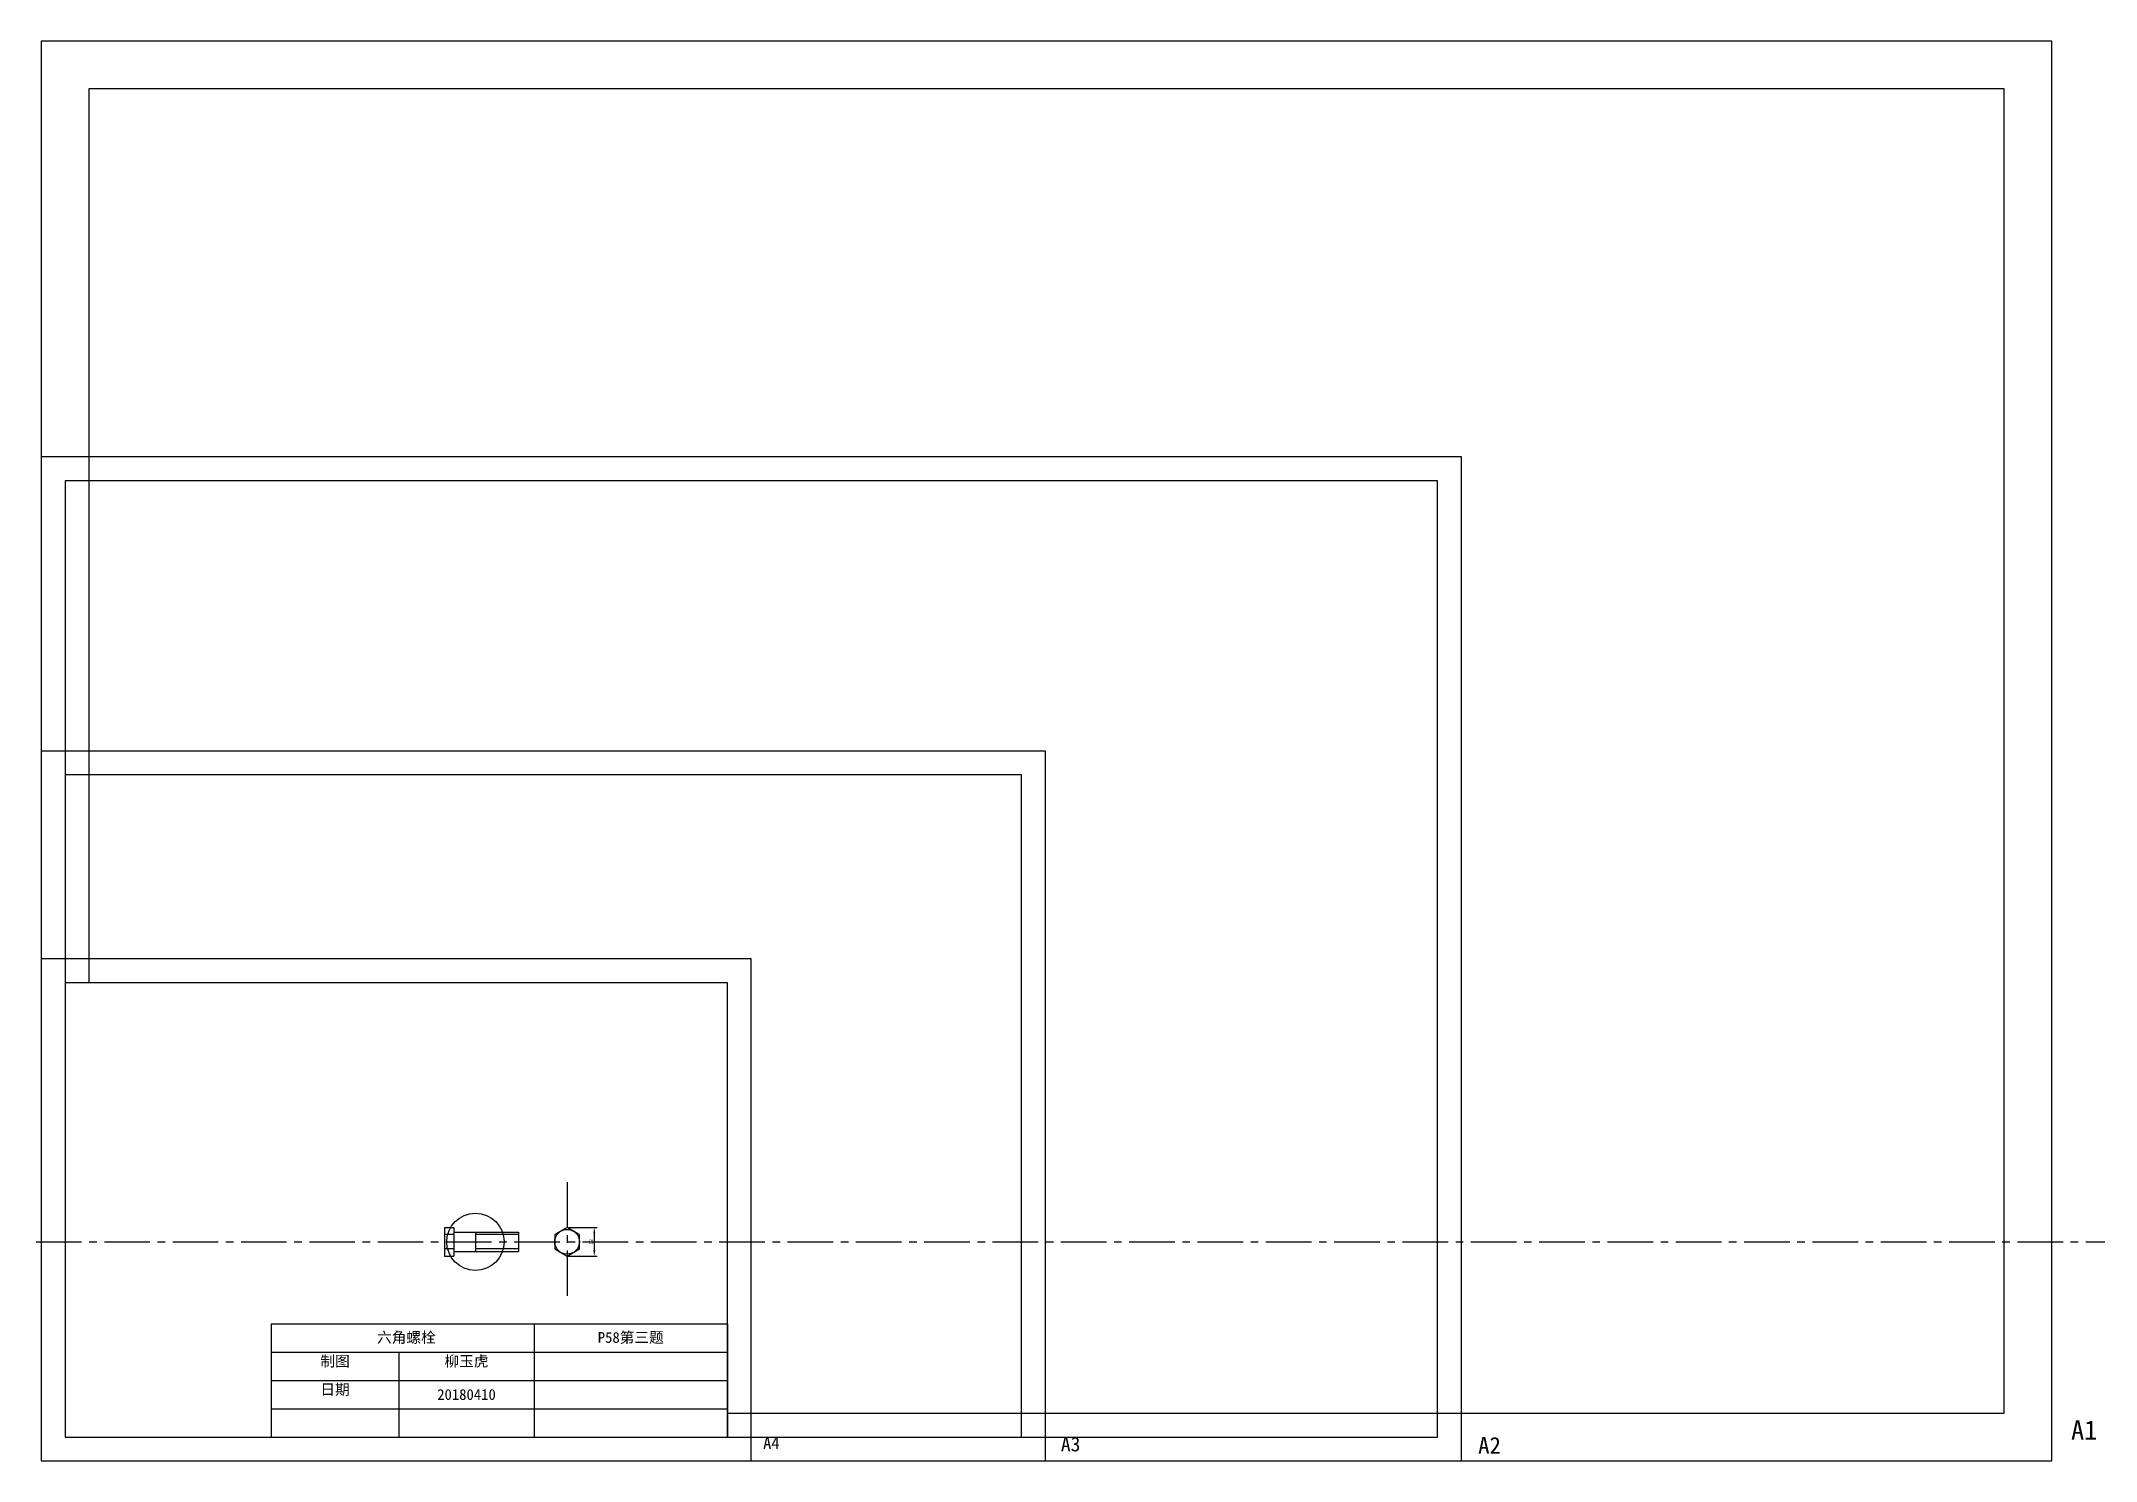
# Model space of a CAD drawing. Header units: millimetres. Extents: x 0 to 859, y 0 to 594.
import ezdxf

# ---------------------------------------------------------------- set-up
doc = ezdxf.new("R2010")
doc.units = ezdxf.units.MM
doc.linetypes.add('CENTER2', pattern=[28.575, 19.05, -3.175, 3.175, -3.175])
for name, color, linetype in [('中心线', 2, 'CENTER2'), ('图框', 7, 'Continuous'), ('定位线', 3, 'CENTER2')]:
    doc.layers.add(name, color=color, linetype=linetype)
doc.layers.add('注释', color=7, linetype='Continuous', true_color=0x77783f, plot=False)
doc.styles.get("Standard").update_dxf_attribs({"font": ''})
doc.styles.get('Standard').set_extended_font_data('SimSun')
doc.dimstyles.new('副本 (3) ISO-25', dxfattribs={"dimtxt": 1.5, "dimasz": 2.5, "dimexe": 1.25, "dimexo": 0.625, "dimtad": 1, "dimdsep": 46, "dimtxsty": 'Standard', "dimcen": 2.5, "dimadec": 0, "dimazin": 0, "dimtfac": 1, "dimtmove": 0, "dimatfit": 3, "dimfxl": 0, "dimarcsym": 0})

# ---------------------------------------------------------------- blocks, each defined once
blk = doc.blocks.new('*T28')
at = {"layer": '注释', "color": 0, "linetype": 'ByBlock', "lineweight": -2}
for p, q in [((0, 0), (190.74, 0)), ((0, 0), (0, -47.32)), ((109.96, 0), (109.96, -47.32)), ((190.74, 0), (190.74, -47.32)), ((0, -11.83), (190.74, -11.83)), ((53.35, -11.83), (53.35, -47.32)), ((0, -23.66), (190.74, -23.66)), ((0, -35.49), (190.74, -35.49)), ((0, -47.32), (190.74, -47.32))]:
    blk.add_line(p, q, dxfattribs=at)
at = {"layer": '注释', "color": 0, "char_height": 4.5}
for s, insert, width, attachment_point in [(' 六角螺栓', (54.98, -5.92), 106.9639, 5), ('P58第三题', (150.35, -5.92), 77.7735, 5), ('制图', (26.68, -13.33), 50.3522, 2), ('柳玉虎', (81.66, -13.33), 53.6117, 2), ('日期', (26.68, -25.16), 50.3522, 2), ('20180410', (81.66, -29.58), 53.6117, 5)]:
    blk.add_mtext(s, dxfattribs=dict(at, insert=insert, width=width, attachment_point=attachment_point))
blk = doc.blocks.new('*D29')
at = {"layer": 'Defpoints', "color": 0}
for p in [(220, 97.67), (220, 85.67), (231.37, 85.67)]:
    blk.add_point(p, dxfattribs=at)
at = {"layer": '注释', "color": 0, "lineweight": -2}
for p, q in [((220.62, 97.67), (232.62, 97.67)), ((231.37, 95.17), (231.37, 88.17)), ((220.62, 85.67), (232.62, 85.67))]:
    blk.add_line(p, q, dxfattribs=at)
at = {"layer": '注释', "color": 0}
for points in [[(230.95, 95.17), (231.78, 95.17), (231.37, 97.67)], [(230.95, 88.17), (231.78, 88.17), (231.37, 85.67)]]:
    blk.add_solid(points, dxfattribs=at)
at = {"layer": '注释', "color": 0, "insert": (229.99, 91.67), "char_height": 1.5, "attachment_point": 5, "rotation": 90}
blk.add_mtext('12', dxfattribs=at)

msp = doc.modelspace()

# ---------------------------------------------------------------- linework, layer by layer
for p, q in [((168.652, 97.666), (168.652, 85.666)), ((168.652, 97.666), (172.652, 97.666)), ((172.652, 94.666), (168.652, 94.666)), ((172.652, 97.666), (172.652, 85.666)), ((172.652, 95.666), (199.652, 95.666)), ((181.652, 95.666), (181.652, 87.666)), ((199.652, 94.666), (181.652, 94.666)), ((199.652, 95.666), (199.652, 87.666)), ((172.652, 88.666), (168.652, 88.666)), ((172.652, 87.666), (199.652, 87.666)), ((199.652, 88.666), (181.652, 88.666)), ((168.652, 85.666), (172.652, 85.666))]:
    msp.add_line(p, q)
for points in [[(0, 0), (841, 0), (841, 594), (0, 594)], [(0, 0), (594, 0), (594, 420), (0, 420)], [(10, 10), (584, 10), (584, 410), (10, 410)], [(214.804, 88.666), (220, 85.666), (225.196, 88.666), (225.196, 94.666), (220, 97.666), (214.804, 94.666)]]:
    msp.add_lwpolyline(points, close=True)
msp.add_lwpolyline([(287, 20), (821, 20), (821, 574), (20, 574), (20, 200)])
msp.add_circle((220, 91.666), 5.196)
at = {"layer": '中心线'}
msp.add_xline((50, 91.666), (1, 0), dxfattribs=at)
at = {"layer": '图框'}
for points in [[(0, 0), (420, 0), (420, 297), (0, 297)], [(10, 10), (410, 10), (410, 287), (10, 287)], [(0, 0), (297, 0), (297, 210), (0, 210)], [(10, 10), (287, 10), (287, 200), (10, 200)]]:
    msp.add_lwpolyline(points, close=True, dxfattribs=at)
at = {"layer": '定位线'}
msp.add_line((220, 116.666), (220, 66.666), dxfattribs=at)
at = {"layer": '注释'}
msp.add_circle((181.652, 91.666), 12, dxfattribs=at)

# ---------------------------------------------------------------- block references
msp.add_blockref('*T28', (96.263, 57.325))

# ---------------------------------------------------------------- texts
at = {"attachment_point": 1}
for s, heights, insert, char_height in [('\\pi5;A4', [9.907], (297, 10), 5), ('\\pi6;A3', [0], (420.5, 10), 6), ('\\pi7;A2', [0], (594, 10), 7), ('\\pi8;A1', [0], (841, 16.918), 8)]:
    msp.add_mtext_dynamic_manual_height_columns(s, width=28.04239, gutter_width=12.5, heights=heights, dxfattribs=dict(at, insert=insert, char_height=char_height))

# ---------------------------------------------------------------- dimensions: what is measured, and where the dimension line sits
at = {"layer": '注释'}
dim = msp.add_linear_dim(base=(231.367, 85.666), p1=(220, 97.666), p2=(220, 85.666), angle=90, dimstyle='副本 (3) ISO-25', dxfattribs=at)
dim.commit()
dim.dimension.update_dxf_attribs({"geometry": '*D29', "text_midpoint": (229.992, 91.666)})

doc.saveas('drawing.dxf')
